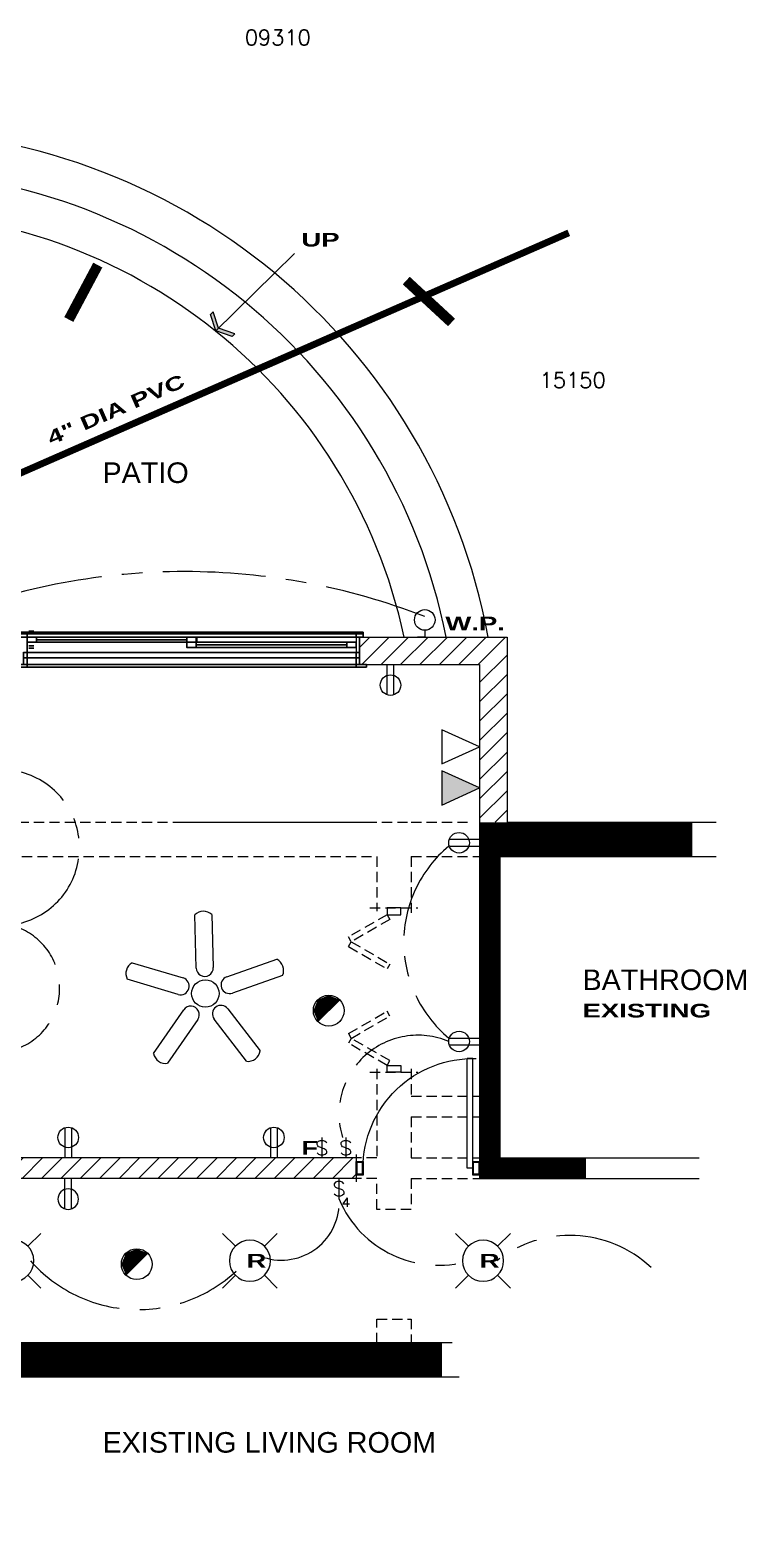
# Model space of a CAD drawing. Header units: inches. Extents: x 110 to 1392, y 6 to 1078.
# Drawn here: x 525.8 to 734.7, y 10 to 445.2 of the extents above; entities that cross this region are included whole.
import ezdxf

# ---------------------------------------------------------------- set-up
doc = ezdxf.new("R2010")
doc.units = ezdxf.units.IN
doc.header["$LTSCALE"] = 24
doc.header["$MEASUREMENT"] = 0
for name, pattern in [('CENTER', [2, 1.25, -0.25, 0.25, -0.25]), ('DASHED4', [0.1875, 0.125, -0.0625]), ('INVISIBLE', [1000, 0, -1000])]:
    doc.linetypes.add(name, pattern=pattern)
doc.layers.get('0').update_dxf_attribs({"linetype": 'CONTINUOUS'})
for name, color, linetype in [('3DCASE', 7, 'CONTINUOUS'), ('3DDHDW', 7, 'CONTINUOUS'), ('3DDJAMB', 8, 'INVISIBLE'), ('3DDOOR', 10, 'CONTINUOUS'), ('3DGLAZE', 8, 'CONTINUOUS'), ('3DTRIM', 2, 'CONTINUOUS'), ('ANNOBJ', 6, 'CONTINUOUS'), ('CEILOBJ', 6, 'CONTINUOUS'), ('DASHED', 1, 'DASHED4'), ('DJAMB', 8, 'CONTINUOUS'), ('DOOR', 1, 'CONTINUOUS'), ('DSILL', 1, 'CONTINUOUS'), ('ELIGHTCLG', 74, 'CONTINUOUS'), ('ELIGHTWALL', 74, 'CONTINUOUS'), ('ELINE', 3, 'CENTER'), ('EPOWER', 74, 'CONTINUOUS'), ('ESWITCH', 74, 'CONTINUOUS'), ('HEADER', 2, 'INVISIBLE'), ('JAMB', 2, 'CONTINUOUS'), ('OPENING', 7, 'CONTINUOUS'), ('POCH', 52, 'CONTINUOUS'), ('TEXT', 7, 'CONTINUOUS'), ('TEXT-1', 7, 'CONTINUOUS'), ('TEXT-ELEC-KEY', 7, 'CONTINUOUS'), ('TEXTS', 4, 'CONTINUOUS'), ('WALL', 2, 'CONTINUOUS'), ('WALLS', 162, 'CONTINUOUS')]:
    doc.layers.add(name, color=color, linetype=linetype)
doc.styles.add('ANNTEXT', font='romans.shx')
doc.styles.add('CITYBLUEPRINT', font='cityb___.ttf', dxfattribs={"width": 1.5, "height": 4})
doc.styles.add('SANSSERIF', font='sanss___.ttf', dxfattribs={"height": 12})
pattern_1 = [(45, (77, -461), (-2.828427, 2.828427), [])]

# ---------------------------------------------------------------- blocks, each defined once
blk = doc.blocks.new('JAMB')
at = {"color": 0}
for points in [[(-0.5, -0.5), (0.5, -0.5), (0.5, 0.5), (-0.5, 0.5)], [(-0.375, -0.4375), (0.375, -0.4375), (0.375, 0.4375), (-0.375, 0.4375)]]:
    blk.add_lwpolyline(points, close=True, dxfattribs=at)
blk = doc.blocks.new('DOOR3D12')
at = {"layer": '3DDOOR'}
for points in [[(0, 0, -1), (0, 1, -1), (0, 1), (0, 0)], [(0.5143, 1), (0.5143, 1, -1), (0, 1, -1), (0, 1)], [(1, 1, -1), (1, 1, -2), (0.4857, 1, -2), (0.4857, 1, -1)], [(0.4857, 0, -2), (0.4857, 1, -2), (0.4857, 1, -1), (0.4857, 0, -1)], [(0.5143, 0, -1), (0.5143, 1, -1), (0.5143, 1), (0.5143, 0)], [(1, 0, -2), (1, 1, -2), (1, 1, -1), (1, 0, -1)], [(0.0286, 0.975, -1), (0.0286, 0.0375, -1), (0.0286, 0.0375), (0.0286, 0.975)], [(0.4857, 0.975, -1), (0.0286, 0.975, -1), (0.0286, 0.975), (0.4857, 0.975)], [(0.4857, 0.975), (0.4857, 0.0375), (0.4857, 0.0375, -1), (0.4857, 0.975, -1)], [(0.5143, 0.975, -2), (0.5142, 0.0375, -2), (0.5142, 0.0375, -1), (0.5143, 0.975, -1)], [(0.9714, 0.975, -2), (0.5143, 0.975, -2), (0.5143, 0.975, -1), (0.9714, 0.975, -1)], [(0.9714, 0.975, -1), (0.9714, 0.0375, -1), (0.9714, 0.0375, -2), (0.9714, 0.975, -2)], [(0, 0), (0.5143, 0), (0.5143, 0, -1), (0, 0, -1)], [(0.4857, 0.0375, -1), (0.0286, 0.0375, -1), (0.0286, 0.0375), (0.4857, 0.0375)], [(0.4857, 0, -1), (1, 0, -1), (1, 0, -2), (0.4857, 0, -2)], [(0.9714, 0.0375, -2), (0.5142, 0.0375, -2), (0.5142, 0.0375, -1), (0.9714, 0.0375, -1)]]:
    blk.add_3dface(points, dxfattribs=at)
for points, invisible_edges in [([(0.0286, 0.975, -1), (0, 1, -1), (0.5143, 1, -1), (0.4857, 0.975, -1)], 5), ([(0.0286, 0.0375, -1), (0, 0, -1), (0, 1, -1), (0.0286, 0.975, -1)], 5), ([(0.0286, 0.975), (0, 1), (0.5143, 1), (0.4857, 0.975)], 5), ([(0.0286, 0.0375), (0, 0), (0, 1), (0.0286, 0.975)], 5), ([(0.5142, 0.0375, -2), (0.4857, 0, -2), (0.4857, 1, -2), (0.5143, 0.975, -2)], 5), ([(0.5143, 0.975, -2), (0.4857, 1, -2), (1, 1, -2), (0.9714, 0.975, -2)], 5), ([(0.4857, 0.0375, -1), (0.4857, 0.975, -1), (0.5143, 1, -1), (0.5143, 0, -1)], 10), ([(0.5142, 0.0375, -1), (0.4857, 0, -1), (0.4857, 1, -1), (0.5143, 0.975, -1)], 5), ([(0.5143, 0.975, -1), (0.4857, 1, -1), (1, 1, -1), (0.9714, 0.975, -1)], 5), ([(0.4857, 0.0375), (0.4857, 0.975), (0.5143, 1), (0.5143, 0)], 10), ([(0.9714, 0.0375, -2), (0.9714, 0.975, -2), (1, 1, -2), (1, 0, -2)], 10), ([(0.9714, 0.0375, -1), (0.9714, 0.975, -1), (1, 1, -1), (1, 0, -1)], 10), ([(0.4857, 0.0375, -1), (0.5143, 0, -1), (0, 0, -1), (0.0286, 0.0375, -1)], 5), ([(0.4857, 0.0375), (0.5143, 0), (0, 0), (0.0286, 0.0375)], 5), ([(0.9714, 0.0375, -2), (1, 0, -2), (0.4857, 0, -2), (0.5142, 0.0375, -2)], 5), ([(0.9714, 0.0375, -1), (1, 0, -1), (0.4857, 0, -1), (0.5142, 0.0375, -1)], 5)]:
    blk.add_3dface(points, dxfattribs=dict(at, invisible_edges=invisible_edges))
at = {"layer": '3DGLAZE'}
for points in [[(0.4857, 0.0375, -0.5), (0.0286, 0.0375, -0.5), (0.0286, 0.975, -0.5), (0.4857, 0.975, -0.5)], [(0.9714, 0.0375, -1.5), (0.5142, 0.0375, -1.5), (0.5143, 0.975, -1.5), (0.9714, 0.975, -1.5)]]:
    blk.add_3dface(points, dxfattribs=at)
blk = doc.blocks.new('DOORKNB3')
at = {"flags": 128}
for points, elevation in [([(-0.75, 5.69), (0.75, 5.69), (0.75, -3.31), (-0.75, -3.31)], -3.75), ([(-0.75, 5.69), (0.75, 5.69), (0.75, -3.31), (-0.75, -3.31)], 1.25), ([(-0.19, 4.28), (-0.38, 3.96), (-0.19, 3.63), (0.19, 3.63), (0.38, 3.96), (0.19, 4.28)], -3), ([(-0.19, -1.26), (-0.38, -1.58), (-0.19, -1.91), (0.19, -1.91), (0.38, -1.58), (0.19, -1.26)], -3)]:
    blk.add_lwpolyline(points, close=True, dxfattribs=dict(at, elevation=elevation))
for points in [[(-0.19, 4.28), (-0.38, 3.96), (-0.19, 3.63), (0.19, 3.63), (0.38, 3.96), (0.19, 4.28)], [(-0.19, -1.26), (-0.38, -1.58), (-0.19, -1.91), (0.19, -1.91), (0.38, -1.58), (0.19, -1.26)]]:
    blk.add_lwpolyline(points, close=True, dxfattribs=at)
for points in [[(0.75, 5.69, -3.75), (-0.75, 5.69, -3.75), (-0.75, -3.31, -3.75), (0.75, -3.31, -3.75)], [(0.75, 5.69, -3), (-0.75, 5.69, -3), (-0.75, -3.31, -3), (0.75, -3.31, -3)], [(0.75, 5.69, 2), (-0.75, 5.69, 2), (-0.75, -3.31, 2), (0.75, -3.31, 2)], [(0.75, 5.69, 1.25), (-0.75, 5.69, 1.25), (-0.75, -3.31, 1.25), (0.75, -3.31, 1.25)]]:
    blk.add_3dface(points)
blk = doc.blocks.new('DR_S2')
at = {"layer": 'DOOR'}
for p, q in [((-0.015625, 0), (-0.015625, -1)), ((-0.015625, 0), (0.5, 0)), ((0.5, 0), (0.5, -1)), ((-0.5, -1), (-0.5, -2)), ((-0.5, -1), (0.015625, -1)), ((-0.015625, -1), (0.5, -1)), ((0.015625, -1), (0.015625, -2)), ((-0.5, -2), (0.015625, -2))]:
    blk.add_line(p, q, dxfattribs=at)
blk = doc.blocks.new('ABWD_SD8')
at = {"layer": 'DJAMB'}
for p, q in [((-98, 0), (-97, 0)), ((-97, 0, -4.5), (-98, 0, -4.5)), ((-97, 0), (-97, 0, -4.5)), ((0, 0), (-1, 0)), ((-1, 0), (-1, 0, -4.5)), ((-1, 0, -4.5), (0, 0, -4.5))]:
    blk.add_line(p, q, dxfattribs=at)
at = {"layer": '3DDHDW', "zscale": 0.8571428571428571}
blk.add_blockref('DOORKNB3', (-95.75, 36), dxfattribs=at)
at = {"layer": '3DDOOR', "xscale": 96, "yscale": 79, "zscale": 1.5}
blk.add_blockref('DOOR3D12', (-97, 0), dxfattribs=at)
at = {"layer": 'DOOR', "extrusion": (0, -1, 0), "xscale": -96, "yscale": 1.5}
blk.add_blockref('DR_S2', (-49, 0), dxfattribs=at)
at = {"layer": '3DDJAMB'}
mesh = blk.add_polyface(dxfattribs=at)
corners = [(0, 0), (0, 80), (-1, 0), (-1, 79), (-1, 0, -4.5), (-1, 79, -4.5), (0, 0, -4.5), (0, 80, -4.5), (-98, 80), (-97, 79), (-97, 79, -4.5), (-98, 80, -4.5), (-98, 0), (-97, 0), (-97, 0, -4.5), (-98, 0, -4.5)]
mesh.append_faces([[corners[k] for k in face] for face in [(0, 1, 3, 2), (2, 3, 5, 4), (4, 5, 7, 6), (6, 7, 1, 0), (1, 8, 9, 3), (3, 9, 10, 5), (5, 10, 11, 7), (7, 11, 8, 1), (8, 12, 13, 9), (9, 13, 14, 10), (10, 14, 15, 11), (11, 15, 12, 8), (12, 13, 14, 15)]])
mesh.append_faces([[corners[k] for k in face] for face in [(0, 2, 4, 6)]], dxfattribs={"vtx0": -1, "vtx1": -1, "vtx2": -1, "vtx3": -1})
blk = doc.blocks.new('ABWD$SD8$1711')
at = {"layer": '3DTRIM'}
mesh = blk.add_polyface(dxfattribs=at)
corners = [(-1, 0, -8), (-1, 80, -8), (-1, 0, -8.75), (-1, 80, -8.75), (2, 0, -8.75), (2, 83, -8.75), (2, 0, -8), (2, 83, -8), (-97, 80, -8), (-97, 80, -8.75), (-100, 83, -8.75), (-100, 83, -8), (-97, 0, -8), (-97, 0, -8.75), (-100, 0, -8.75), (-100, 0, -8)]
mesh.append_faces([[corners[k] for k in face] for face in [(0, 1, 3, 2), (2, 3, 5, 4), (4, 5, 7, 6), (6, 7, 1, 0), (1, 8, 9, 3), (3, 9, 10, 5), (5, 10, 11, 7), (7, 11, 8, 1), (8, 12, 13, 9), (9, 13, 14, 10), (10, 14, 15, 11), (11, 15, 12, 8), (12, 13, 14, 15)]])
mesh.append_faces([[corners[k] for k in face] for face in [(0, 2, 4, 6)]], dxfattribs={"vtx0": -1, "vtx1": -1, "vtx2": -1, "vtx3": -1})
mesh = blk.add_polyface(dxfattribs=at)
corners = [(-1, 0, -4.5), (-1, 80, -4.5), (0, 0, -4.5), (0, 81, -4.5), (0, 0, -8), (0, 81, -8), (-1, 0, -8), (-1, 80, -8), (-97, 80, -4.5), (-98, 81, -4.5), (-98, 81, -8), (-97, 80, -8), (-97, 0, -4.5), (-98, 0, -4.5), (-98, 0, -8), (-97, 0, -8)]
mesh.append_faces([[corners[k] for k in face] for face in [(0, 1, 3, 2), (2, 3, 5, 4), (4, 5, 7, 6), (6, 7, 1, 0), (1, 8, 9, 3), (3, 9, 10, 5), (5, 10, 11, 7), (7, 11, 8, 1), (8, 12, 13, 9), (9, 13, 14, 10), (10, 14, 15, 11), (11, 15, 12, 8), (12, 13, 14, 15)]])
mesh.append_faces([[corners[k] for k in face] for face in [(0, 2, 4, 6)]], dxfattribs={"vtx0": -1, "vtx1": -1, "vtx2": -1, "vtx3": -1})
blk = doc.blocks.new('ABWD$SD8')
at = {"layer": '3DCASE'}
mesh = blk.add_polyface(dxfattribs=at)
corners = [(-1, 0, 1), (-1, 80, 1), (-1, 0), (-1, 80), (1, 0), (1, 82), (1, 0, 1), (1, 82, 1), (-97, 80, 1), (-97, 80), (-99, 82), (-99, 82, 1), (-97, 0, 1), (-97, 0), (-99, 0), (-99, 0, 1)]
mesh.append_faces([[corners[k] for k in face] for face in [(0, 1, 3, 2), (2, 3, 5, 4), (4, 5, 7, 6), (6, 7, 1, 0), (1, 8, 9, 3), (3, 9, 10, 5), (5, 10, 11, 7), (7, 11, 8, 1), (8, 12, 13, 9), (9, 13, 14, 10), (10, 14, 15, 11), (11, 15, 12, 8), (12, 13, 14, 15)]])
mesh.append_faces([[corners[k] for k in face] for face in [(0, 2, 4, 6)]], dxfattribs={"vtx0": -1, "vtx1": -1, "vtx2": -1, "vtx3": -1})
blk = doc.blocks.new('ABWD_SD8_1711')
at = {"layer": '3DDHDW'}
for points in [[(-50.001, 1), (50.001, 1), (50.001, 0, 1.5), (-50.001, 0, 1.5)], [(-50.001, 1), (-50.001, 0), (-50.001, 0, 1.5)], [(-50.001, 0, 1.5), (50.001, 0, 1.5), (50.001, 0, 1.5), (-50.001, 0, 1.5)], [(-49, 1, -4.5), (49, 1, -4.5), (49, 0, -6), (-49, 0, -6)], [(-49, 1, -4.5), (-49, 0, -4.5), (-49, 0, -6)], [(-49, 0, -6), (49, 0, -6), (49, 0, -6), (-49, 0, -6)], [(-48, 1), (48, 1), (48, 1, -4.5), (-48, 1, -4.5)], [(49, 1, -4.5), (49, 0, -4.5), (49, 0, -6)], [(50.001, 1), (50.001, 0), (50.001, 0, 1.5)]]:
    blk.add_3dface(points, dxfattribs=at)
at = {"layer": 'DSILL'}
for p, q in [((-50.001, 0), (-50.001, 0, 1.5)), ((-50.001, 0, 1.5), (50.001, 0, 1.5)), ((-49, 0, -4.5), (-49, 0, -6)), ((-49, 0, -6), (49, 0, -6)), ((49, 0, -6), (49, 0, -4.5)), ((50.001, 0, 1.5), (50.001, 0))]:
    blk.add_line(p, q, dxfattribs=at)
at = {"layer": 'HEADER'}
for p, q in [((49, 0), (-49, 0)), ((49, 0, -8), (-49, 0, -8))]:
    blk.add_line(p, q, dxfattribs=at)
for name, p in [('ABWD$SD8$1711', (49, 0)), ('ABWD$SD8', (49, 0)), ('ABWD_SD8', (49, 1))]:
    blk.add_blockref(name, p)
blk = doc.blocks.new('ZA_ARRW0')
for p, q in [((-0.144, 0.188), (-0.05, 0)), ((-0.144, 0.188), (-0.097, 0.188)), ((-0.097, 0.188), (-0.003, 0)), ((-1, 0), (0, 0)), ((-0.05, 0), (-0.144, -0.188)), ((-0.003, 0), (-0.097, -0.188)), ((-0.144, -0.188), (-0.097, -0.188))]:
    blk.add_line(p, q)
for points in [[(-0.144, 0.188), (-0.05, 0), (-0.097, 0.188), (-0.003, 0)], [(-0.144, -0.188), (-0.05, 0), (-0.097, -0.188), (-0.003, 0)]]:
    blk.add_solid(points)
blk = doc.blocks.new('DR1H902')
at = {"color": 0}
for p, q in [((-0.5, 0), (-0.5, 1)), ((-0.5, 1), (-0.45, 1)), ((-0.45, 0), (-0.45, 1)), ((-0.5, 0), (-0.45, 0))]:
    blk.add_line(p, q, dxfattribs=at)
blk.add_arc((-0.5, 0), 1, 0, 91.707, dxfattribs=at)
blk = doc.blocks.new('WDQ_JAMB')
at = {"color": 0}
blk.add_lwpolyline([(-0.5, -0.5), (0.5, -0.5), (0.5, 0.5), (-0.5, 0.5)], close=True, dxfattribs=at)
blk = doc.blocks.new('E_L1')
at = {"color": 0}
for p, q in [((-0.707, 0.707), (-1.333, 1.333)), ((0.707, 0.707), (1.333, 1.333)), ((-1.333, -1.333), (-0.707, -0.707)), ((1.333, -1.333), (0.707, -0.707))]:
    blk.add_line(p, q, dxfattribs=at)
blk.add_circle((0, 0), 1, dxfattribs=at)
blk = doc.blocks.new('AB151')
for p, q in [((1.472, 0.166), (0, 0.166)), ((1.472, -0.166), (0, -0.166))]:
    blk.add_line(p, q)
blk.add_circle((1, 0), 0.5)
blk = doc.blocks.new('CFAN48')
at = {"color": 0}
for p, q in [((-2.69, 7.43), (-3.08, 22.93)), ((1.92, 23.06), (2.31, 7.56)), ((-21.33, 8.95), (-6.48, 4.53)), ((6.24, 4.85), (20.86, 10.01)), ((22.52, 5.3), (7.9, 0.14)), ((-7.9, -0.26), (-22.76, 4.16)), ((-15.11, -17.52), (-6.31, -4.76)), ((-2.2, -7.59), (-10.99, -20.36)), ((12, -19.78), (2.57, -7.47)), ((6.54, -4.43), (15.97, -16.74))]:
    blk.add_line(p, q, dxfattribs=at)
blk.add_circle((0, 0), 4, dxfattribs=at)
for centre, radius, start, end in [((-0.51, 20.37), 3.63, 47.8385, 135.0442), ((-19.53, 5.81), 3.63, 119.8385, 207.0442), ((19.21, 6.78), 3.63, 335.8385, 63.0442), ((-7.19, 2.14), 2.5, 253.4413, 73.4413), ((-0.19, 7.5), 2.5, 181.4413, 1.4413), ((7.07, 2.5), 2.5, 109.4413, 289.4413), ((-4.25, -6.18), 2.5, 325.4413, 145.4413), ((4.56, -5.95), 2.5, 37.4413, 217.4413), ((12.39, -16.18), 3.63, 263.8385, 351.0442), ((-11.56, -16.78), 3.63, 191.8385, 279.0442)]:
    blk.add_arc(centre, radius, start, end, dxfattribs=at)
blk = doc.blocks.new('AG15D')
for p, q in [((1, 0), (0, 0)), ((0.184, 0.165), (0.15, 0.068)), ((0.15, 0.068), (0.15, -0.068)), ((0.252, 0.233), (0.184, 0.165)), ((0.451, -0.102), (0.519, 0.102)), ((0.519, 0.102), (0.549, 0.165)), ((0.549, 0.165), (0.583, 0.199)), ((0.583, 0.199), (0.651, 0.233)), ((0.651, 0.233), (0.753, 0.233)), ((0.753, 0.233), (0.816, 0.165)), ((0.816, 0.165), (0.85, 0.068)), ((0.85, 0.068), (0.85, -0.068)), ((0.931, 0.397), (1.231, 0.184)), ((0.931, 0.397), (1.381, 0.397)), ((1.231, 0.184), (1.231, 0.506)), ((0.15, -0.068), (0.184, -0.165)), ((0.184, -0.165), (0.252, -0.233)), ((0.252, -0.233), (0.315, -0.233)), ((0.315, -0.233), (0.383, -0.199)), ((0.383, -0.199), (0.417, -0.165)), ((0.417, -0.165), (0.451, -0.102)), ((0.816, -0.165), (0.753, -0.233)), ((0.85, -0.068), (0.816, -0.165))]:
    blk.add_line(p, q)
blk = doc.blocks.new('AG15B')
for p, q in [((1, 0), (0, 0)), ((0.184, 0.165), (0.15, 0.068)), ((0.15, 0.068), (0.15, -0.068)), ((0.252, 0.233), (0.184, 0.165)), ((0.451, -0.102), (0.519, 0.102)), ((0.519, 0.102), (0.549, 0.165)), ((0.549, 0.165), (0.583, 0.199)), ((0.583, 0.199), (0.651, 0.233)), ((0.651, 0.233), (0.753, 0.233)), ((0.753, 0.233), (0.816, 0.165)), ((0.816, 0.165), (0.85, 0.068)), ((0.85, 0.068), (0.85, -0.068)), ((0.15, -0.068), (0.184, -0.165)), ((0.184, -0.165), (0.252, -0.233)), ((0.252, -0.233), (0.315, -0.233)), ((0.315, -0.233), (0.383, -0.199)), ((0.383, -0.199), (0.417, -0.165)), ((0.417, -0.165), (0.451, -0.102)), ((0.816, -0.165), (0.753, -0.233)), ((0.85, -0.068), (0.816, -0.165))]:
    blk.add_line(p, q)
blk = doc.blocks.new('AB161')
for p, q in [((0, 0), (0, 0.346)), ((0, 0.346), (0, -0.433)), ((0.338, 0), (0, 0))]:
    blk.add_line(p, q)
blk.add_circle((0.838, 0), 0.5)

msp = doc.modelspace()

# ---------------------------------------------------------------- hatches: boundary and pattern name
at = {"layer": 'POCH'}
h = msp.add_hatch(dxfattribs=at)
h.set_pattern_fill('_U', color=256, scale=4, angle=45, style=0, pattern_type=0)
h.set_pattern_definition(pattern_1)
h.paths.add_polyline_path([(665, 268), (622, 268), (622, 260), (657, 260), (657, 214), (665, 214)])
h = msp.add_hatch(dxfattribs=at)
h.set_pattern_fill('_U', color=256, scale=4, angle=45, style=0, pattern_type=0)
h.set_pattern_definition(pattern_1)
h.paths.add_polyline_path([(621, 116), (483, 116), (483, 110), (621, 110)])

# ---------------------------------------------------------------- linework, layer by layer
at = {"layer": 'ANNOBJ'}
msp.add_line((597.1102217, 374.1380058), (603, 380), dxfattribs=at)
for points in [[(537.1800411, 360.7039796, 3, 3, 0), (545.6399178, 376.5920407, 0, 0, 0), (581, 443, 0, 0, 0), (584, 443, 0, 0, 0)], [(635.597436, 372.0764482, 3, 3, 0), (648.8051281, 359.8471036, 0, 0, 0), (667, 343, 0, 0, 0), (670, 343, 0, 0, 0)]]:
    msp.add_lwpolyline(points, format="xyseb", dxfattribs=at)
for radius, start in [(180.8750961, 10.471666809), (168.8750961, 11.225101656), (156.8750961, 12.096259352)]:
    msp.add_arc((481.6080142, 235.1260822), radius, start, 90.222066707, dxfattribs=at)
at = {"layer": 'DASHED'}
for p, q in [((473, 214), (627, 214)), ((570, 214), (637, 214)), ((637, 214), (655, 214)), ((483, 204), (627, 204)), ((627, 204), (627, 188)), ((637, 204), (637, 187)), ((637, 204), (657, 204)), ((625, 189), (639, 189)), ((629.9999997, 187), (618.7416695, 180.5)), ((630.8124997, 185.5927087), (619.5541695, 179.0927087)), ((629.9999997, 187), (630.8124997, 185.5927087)), ((619.5541695, 179.0927087), (618.7416695, 180.5)), ((618.7416695, 177.6854174), (619.5541695, 179.0927087)), ((619.5541695, 179.0927087), (630.8124997, 172.5927087)), ((618.7416695, 177.6854174), (629.9999997, 171.1854174)), ((630.8124997, 172.5927087), (629.9999997, 171.1854174)), ((618.7416695, 152.3145826), (629.9999997, 158.8145826)), ((619.5541695, 150.9072913), (630.8124997, 157.4072913)), ((630.8124997, 157.4072913), (629.9999997, 158.8145826)), ((618.7416695, 152.3145826), (619.5541695, 150.9072913)), ((619.5541695, 150.9072913), (618.7416695, 149.5)), ((629.9999997, 143), (618.7416695, 149.5)), ((630.8124997, 144.4072913), (619.5541695, 150.9072913)), ((629.9999997, 143), (630.8124997, 144.4072913)), ((625, 141), (639, 141)), ((627, 142), (627, 116)), ((637, 142), (637, 134)), ((637, 134), (657, 134)), ((637, 128), (637, 116)), ((637, 128), (657, 128)), ((627, 116), (621, 116)), ((637, 116), (657, 116)), ((627, 110), (622, 110)), ((627, 101), (627, 110)), ((637, 110), (637, 101)), ((637, 110), (656, 110)), ((637, 101), (627, 101)), ((627, 69), (637, 69)), ((627, 62), (627, 69)), ((637, 69), (637, 62))]:
    msp.add_line(p, q, dxfattribs=at)
at = {"layer": 'DASHED', "const_width": 2}
msp.add_lwpolyline([(293, 215), (683, 386)], dxfattribs=at)
at = {"layer": 'ELINE'}
for centre, radius, start, end in [((571, 93.9230769), 193.2037738, 68.757762623, 111.242237377), ((517.5730187, 206.5810329), 22.7110829, 276.134529975, 129.916454042), ((671.3076923, 179), 36.4314222, 129.774592031, 230.225407969), ((515.622449, 165.622449), 18.8917266, 235.786345169, 76.601767794), ((639.036862, 128.7627599), 23.0512084, 67.117913222, 197.060411126), ((599.195122, 103.0121951), 16.833885, 252.024457662, 3.364023271), ((645.0384615, 116.1923077), 31.4941997, 202.77595452, 286.531693596), ((683.3373494, 58.8403614), 34.5387962, 46.75625168, 128.154139561), ((557.454918, 113.5983607), 41.8459243, 221.263524481, 313.011665067)]:
    msp.add_arc(centre, radius, start, end, dxfattribs=at)
at = {"layer": 'JAMB'}
msp.add_3dface([(622, 260), (622, 268), (622, 268, 81), (622, 260, 81)], dxfattribs=at)
at = {"layer": 'TEXT-ELEC-KEY'}
for p, q in [((609.8180177, 155.8180185), (616.1819787, 162.1819796)), ((612.9999982, 158.9999991), (608.4999982, 158.9999991)), ((553.8180177, 81.8180185), (560.1819787, 88.1819796)), ((556.9999982, 84.9999991), (552.4999982, 84.9999991))]:
    msp.add_line(p, q, dxfattribs=at)
at = {"layer": 'TEXT-ELEC-KEY', "flags": 128}
for points in [[(657.0000018, 235.9999991), (646.0000018, 240.9999991), (646.0000018, 230.9999991)], [(657.0000018, 223.9999991), (646.0000018, 228.9999991), (646.0000018, 218.9999991)]]:
    msp.add_lwpolyline(points, close=True, dxfattribs=at)
at = {"layer": 'TEXT-ELEC-KEY'}
for centre in [(612.9999982, 158.9999991), (556.9999982, 84.9999991)]:
    msp.add_circle(centre, 4.5, dxfattribs=at)
for points in [[(657.0000018, 223.9999991), (646.0000018, 228.9999991), (646.0000018, 218.9999991), (646.0000018, 228.9999991)], [(609.8180177, 162.1819796), (612.9999982, 158.9999991), (608.4999982, 158.9999991), (612.9999982, 158.9999991)], [(612.9999982, 163.4999991), (612.9999982, 158.9999991), (609.8180177, 162.1819796), (612.9999982, 158.9999991)], [(616.1819787, 162.1819796), (612.9999982, 158.9999991), (612.9999982, 163.4999991), (612.9999982, 158.9999991)], [(608.4999982, 158.9999991), (612.9999982, 158.9999991), (609.8180177, 155.8180185), (612.9999982, 158.9999991)], [(553.8180177, 88.1819796), (556.9999982, 84.9999991), (552.4999982, 84.9999991), (556.9999982, 84.9999991)], [(556.9999982, 89.4999991), (556.9999982, 84.9999991), (553.8180177, 88.1819796), (556.9999982, 84.9999991)], [(560.1819787, 88.1819796), (556.9999982, 84.9999991), (556.9999982, 89.4999991), (556.9999982, 84.9999991)], [(552.4999982, 84.9999991), (556.9999982, 84.9999991), (553.8180177, 81.8180185), (556.9999982, 84.9999991)]]:
    msp.add_solid(points, dxfattribs=at)
at = {"layer": 'WALL'}
for p, q in [((622, 268), (665, 268)), ((665, 268), (665, 214)), ((622, 260), (657, 260)), ((657, 260), (657, 110)), ((665, 214), (726, 214)), ((663, 204), (726, 204)), ((663, 116), (663, 204)), ((622, 116), (483, 116)), ((621, 117), (621, 109)), ((663, 116), (721, 116)), ((622, 110), (483, 110)), ((656, 110), (721, 110)), ((649, 62), (483, 62)), ((651, 52), (405, 52))]:
    msp.add_line(p, q, dxfattribs=at)
at = {"layer": 'WALLS'}
for points, const_width in [([(657, 209), (719, 209)], 10), ([(688, 113), (660, 113), (660, 204)], 6), ([(646, 57), (400, 57), (400, 15)], 10)]:
    msp.add_lwpolyline(points, dxfattribs=dict(at, const_width=const_width))

# ---------------------------------------------------------------- block references
at = {"layer": 'ANNOBJ', "xscale": 24, "yscale": 24, "zscale": 24, "rotation": 224.5049388424028}
msp.add_blockref('ZA_ARRW0', (579.993661, 357.314708), dxfattribs=at)
at = {"layer": 'CEILOBJ'}
msp.add_blockref('CFAN48', (577, 164, 108), dxfattribs=at)
at = {"layer": 'DASHED', "yscale": 4, "zscale": 80, "rotation": 90}
for p, xscale in [((631.9999997, 188), 2), ((631.9999997, 142), -2)]:
    msp.add_blockref('WDQ_JAMB', p, dxfattribs=dict(at, xscale=xscale))
at = {"layer": 'DJAMB', "xscale": -2, "yscale": 4, "zscale": 80}
for p in [(622, 113), (656, 113)]:
    msp.add_blockref('JAMB', p, dxfattribs=at)
at = {"layer": 'DOOR', "xscale": -32, "yscale": 32, "zscale": 80}
msp.add_blockref('DR1H902', (639, 113), dxfattribs=at)
at = {"layer": 'ELIGHTCLG', "xscale": -6, "yscale": 6, "zscale": 6, "rotation": 180}
for p in [(521, 86, 108), (590, 86, 108), (658, 86, 108)]:
    msp.add_blockref('E_L1', p, dxfattribs=at)
at = {"layer": 'ELIGHTWALL', "xscale": 6, "yscale": 6, "zscale": 6, "rotation": 90}
msp.add_blockref('AB161', (641, 268, 72), dxfattribs=at)
at = {"layer": 'EPOWER', "yscale": 6, "zscale": 6}
for p, xscale, rotation in [((631, 260, 18), 6, 270), ((657, 208, 18), 6, 180), ((657, 150, 18), 6, 180), ((537, 116, 18), 6, 90), ((597, 116, 18), 6, 90), ((537, 110, 18), -6, 90)]:
    msp.add_blockref('AB151', p, dxfattribs=dict(at, xscale=xscale, rotation=rotation))
at = {"layer": 'ESWITCH', "xscale": 6, "yscale": 6, "zscale": 6}
for name, p, rotation in [('AG15B', (611, 116, 48), 90), ('AG15B', (618, 116, 48), 90), ('AG15D', (616, 110, 48), 270)]:
    msp.add_blockref(name, p, dxfattribs=dict(at, rotation=rotation))
at = {"layer": 'OPENING', "extrusion": (0, 1, 0), "xscale": -1}
msp.add_blockref('ABWD_SD8_1711', (-573, 0, 268), dxfattribs=at)

# ---------------------------------------------------------------- texts
at = {"style": 'ANNTEXT'}
for s, p in [('09310', (588.5, 440.75)), ('15150', (674.5, 340.75))]:
    msp.add_text(s, height=4.5, dxfattribs=at).set_placement(p)
at = {"layer": 'TEXT', "style": 'CITYBLUEPRINT', "width": 1.5}
for s, p in [('UP', (605, 382)), ('EXISTING', (687, 157.0000003)), ('F', (605, 117))]:
    msp.add_text(s, height=4, dxfattribs=at).set_placement(p)
at = {"layer": 'TEXT-1', "style": 'CITYBLUEPRINT', "width": 1.5}
msp.add_text('4" DIA PVC', height=4, rotation=23.649019752, dxfattribs=at).set_placement((532, 324))
for s, p in [('W.P.', (647, 270)), ('R', (589, 84)), ('R', (657, 84))]:
    msp.add_text(s, height=4, dxfattribs=at).set_placement(p)
at = {"layer": 'TEXTS', "style": 'SANSSERIF'}
for s, p in [('PATIO', (547, 313.0000003)), ('BATHROOM', (687, 165.0000003)), ('EXISTING LIVING ROOM', (547, 30.0000003))]:
    msp.add_text(s, height=6, dxfattribs=at).set_placement(p)

doc.saveas('drawing.dxf')
